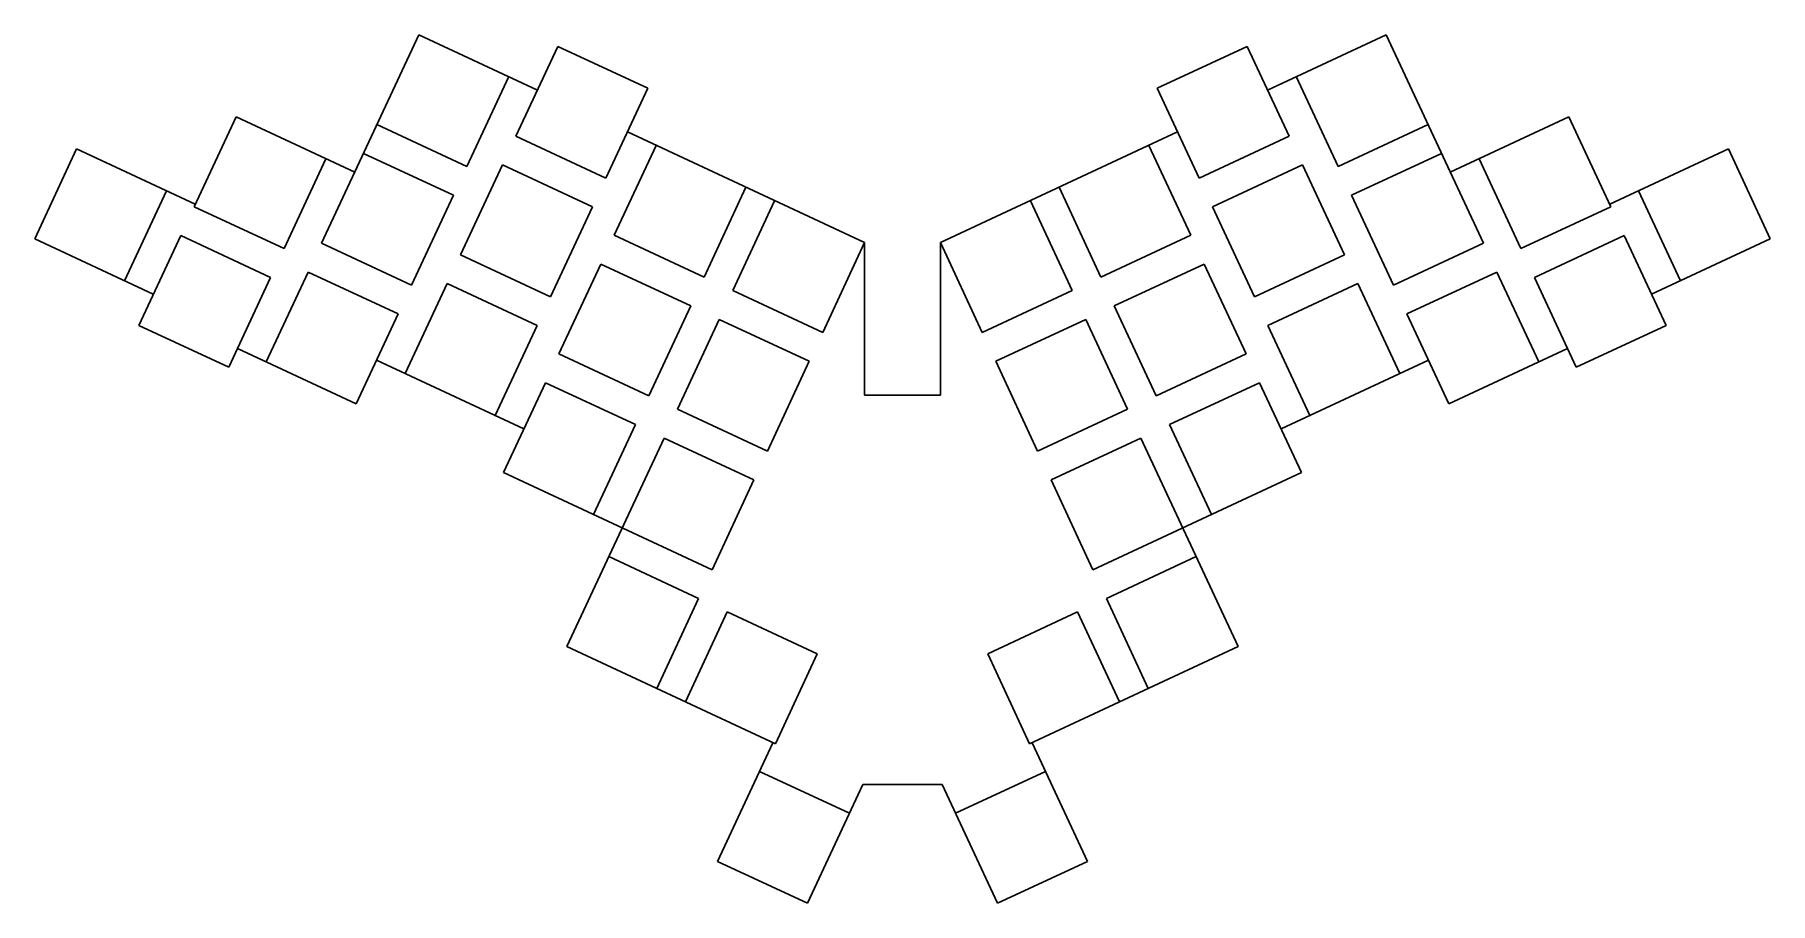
# Model space of a CAD drawing. Header units: millimetres. Extents: x -17 to 235, y -70 to 56.
import ezdxf

# ---------------------------------------------------------------- set-up
doc = ezdxf.new("R2010")
doc.units = ezdxf.units.MM

msp = doc.modelspace()

# ---------------------------------------------------------------- linework, layer by layer
for p, q in [((24.98, 25.65), (39.09, 55.92)), ((39.09, 55.92), (56.31, 47.89)), ((162.3, 47.89), (179.52, 55.92)), ((179.52, 55.92), (193.63, 25.65)), ((53.19, 41.18), (59.27, 54.23)), ((59.27, 54.23), (72.32, 48.15)), ((146.29, 48.15), (159.34, 54.23)), ((159.34, 54.23), (165.42, 41.18)), ((46.06, 36.78), (52.15, 49.83)), ((66.24, 35.09), (72.32, 48.15)), ((146.29, 48.15), (152.37, 35.09)), ((166.46, 49.83), (172.55, 36.78)), ((6.49, 30.96), (12.58, 44.01)), ((12.58, 44.01), (29.8, 35.98)), ((33.01, 42.87), (46.06, 36.78)), ((172.55, 36.78), (185.6, 42.87)), ((188.81, 35.98), (206.03, 44.01)), ((206.03, 44.01), (212.12, 30.96)), ((53.19, 41.18), (66.24, 35.09)), ((69.37, 41.8), (103.8, 25.74)), ((114.8, 25.74), (149.24, 41.8)), ((152.37, 35.09), (165.42, 41.18)), ((-16.65, 26.3), (-10.56, 39.35)), ((-10.56, 39.35), (6.66, 31.32)), ((19.54, 24.87), (25.63, 37.92)), ((44.12, 32.61), (31.06, 38.7)), ((73.53, 39.86), (67.45, 26.81)), ((151.16, 26.81), (145.08, 39.86)), ((187.54, 38.7), (174.49, 32.61)), ((192.98, 37.92), (199.07, 24.87)), ((211.95, 31.32), (229.17, 39.35)), ((229.17, 39.35), (235.25, 26.3)), ((51.24, 37.01), (45.16, 23.96)), ((64.29, 30.93), (51.24, 37.01)), ((167.37, 37.01), (154.32, 30.93)), ((173.45, 23.96), (167.37, 37.01)), ((-3.59, 20.21), (2.49, 33.26)), ((80.5, 20.72), (86.58, 33.77)), ((132.02, 33.77), (138.11, 20.72)), ((216.12, 33.26), (222.2, 20.21)), ((6.49, 30.96), (19.54, 24.87)), ((38.03, 19.56), (44.12, 32.61)), ((58.21, 17.88), (64.29, 30.93)), ((90.75, 31.83), (84.67, 18.78)), ((133.94, 18.78), (127.86, 31.83)), ((154.32, 30.93), (160.4, 17.88)), ((174.49, 32.61), (180.58, 19.56)), ((199.07, 24.87), (212.12, 30.96)), ((-16.65, 26.3), (0.57, 18.27)), ((-1.54, 13.74), (4.55, 26.79)), ((17.6, 20.7), (4.55, 26.79)), ((24.98, 25.65), (38.03, 19.56)), ((67.45, 26.81), (80.5, 20.72)), ((97.72, 12.69), (103.8, 25.74)), ((103.8, 3.61), (103.8, 25.74)), ((114.8, 25.74), (114.8, 3.61)), ((114.8, 25.74), (120.89, 12.69)), ((138.11, 20.72), (151.16, 26.81)), ((180.58, 19.56), (193.63, 25.65)), ((214.06, 26.79), (201.01, 20.7)), ((214.06, 26.79), (220.15, 13.74)), ((218.03, 18.27), (235.25, 26.3)), ((45.16, 23.96), (58.21, 17.88)), ((160.4, 17.88), (173.45, 23.96)), ((11.51, 7.65), (17.6, 20.7)), ((23.03, 21.48), (16.95, 8.43)), ((36.09, 15.39), (23.03, 21.48)), ((65.5, 22.64), (59.42, 9.59)), ((78.56, 16.55), (65.5, 22.64)), ((153.11, 22.64), (140.05, 16.55)), ((159.19, 9.59), (153.11, 22.64)), ((195.57, 21.48), (182.52, 15.39)), ((201.66, 8.43), (195.57, 21.48)), ((201.01, 20.7), (207.1, 7.65)), ((43.21, 19.79), (37.13, 6.74)), ((56.26, 13.71), (43.21, 19.79)), ((84.67, 18.78), (97.72, 12.69)), ((120.89, 12.69), (133.94, 18.78)), ((175.4, 19.79), (162.35, 13.71)), ((181.48, 6.74), (175.4, 19.79)), ((30, 2.34), (36.09, 15.39)), ((72.47, 3.5), (78.56, 16.55)), ((140.05, 16.55), (146.14, 3.5)), ((182.52, 15.39), (188.61, 2.34)), ((-1.54, 13.74), (11.51, 7.65)), ((50.18, 0.66), (56.26, 13.71)), ((82.72, 14.61), (76.64, 1.56)), ((95.78, 8.52), (82.72, 14.61)), ((135.89, 14.61), (122.83, 8.52)), ((141.97, 1.56), (135.89, 14.61)), ((162.35, 13.71), (168.43, 0.66)), ((207.1, 7.65), (220.15, 13.74)), ((12.78, 10.37), (30, 2.34)), ((188.61, 2.34), (205.83, 10.37)), ((32.96, 8.68), (54.35, -1.29)), ((59.42, 9.59), (72.47, 3.5)), ((89.69, -4.53), (95.78, 8.52)), ((122.83, 8.52), (128.92, -4.53)), ((146.14, 3.5), (159.19, 9.59)), ((164.26, -1.29), (185.65, 8.68)), ((51.39, -7.63), (57.47, 5.42)), ((70.53, -0.67), (57.47, 5.42)), ((161.13, 5.42), (148.08, -0.67)), ((161.13, 5.42), (167.22, -7.63)), ((114.8, 3.61), (103.8, 3.61)), ((76.64, 1.56), (89.69, -4.53)), ((128.92, -4.53), (141.97, 1.56)), ((64.44, -13.72), (70.53, -0.67)), ((148.08, -0.67), (154.17, -13.72)), ((60.58, -32.88), (74.69, -2.61)), ((87.75, -8.7), (74.69, -2.61)), ((143.92, -2.61), (130.86, -8.7)), ((143.92, -2.61), (158.03, -32.88)), ((51.39, -7.63), (81.66, -21.75)), ((81.66, -21.75), (87.75, -8.7)), ((130.86, -8.7), (136.95, -21.75)), ((136.95, -21.75), (167.22, -7.63)), ((79.72, -25.92), (66.66, -19.83)), ((151.94, -19.83), (138.89, -25.92)), ((73.63, -38.97), (79.72, -25.92)), ((138.89, -25.92), (144.98, -38.97)), ((83.88, -27.86), (77.8, -40.91)), ((96.94, -33.95), (83.88, -27.86)), ((134.72, -27.86), (121.67, -33.95)), ((140.81, -40.91), (134.72, -27.86)), ((60.58, -32.88), (90.85, -47)), ((90.85, -47), (96.94, -33.95)), ((121.67, -33.95), (127.76, -47)), ((127.76, -47), (158.03, -32.88)), ((82.46, -64.05), (90.49, -46.83)), ((128.12, -46.83), (136.15, -64.05)), ((101.59, -57.08), (88.54, -51)), ((130.07, -51), (117.02, -57.08)), ((95.51, -70.13), (103.54, -52.91)), ((103.54, -52.91), (115.07, -52.91)), ((115.07, -52.91), (123.1, -70.13)), ((82.46, -64.05), (95.51, -70.13)), ((123.1, -70.13), (136.15, -64.05))]:
    msp.add_line(p, q)

doc.saveas('drawing.dxf')
